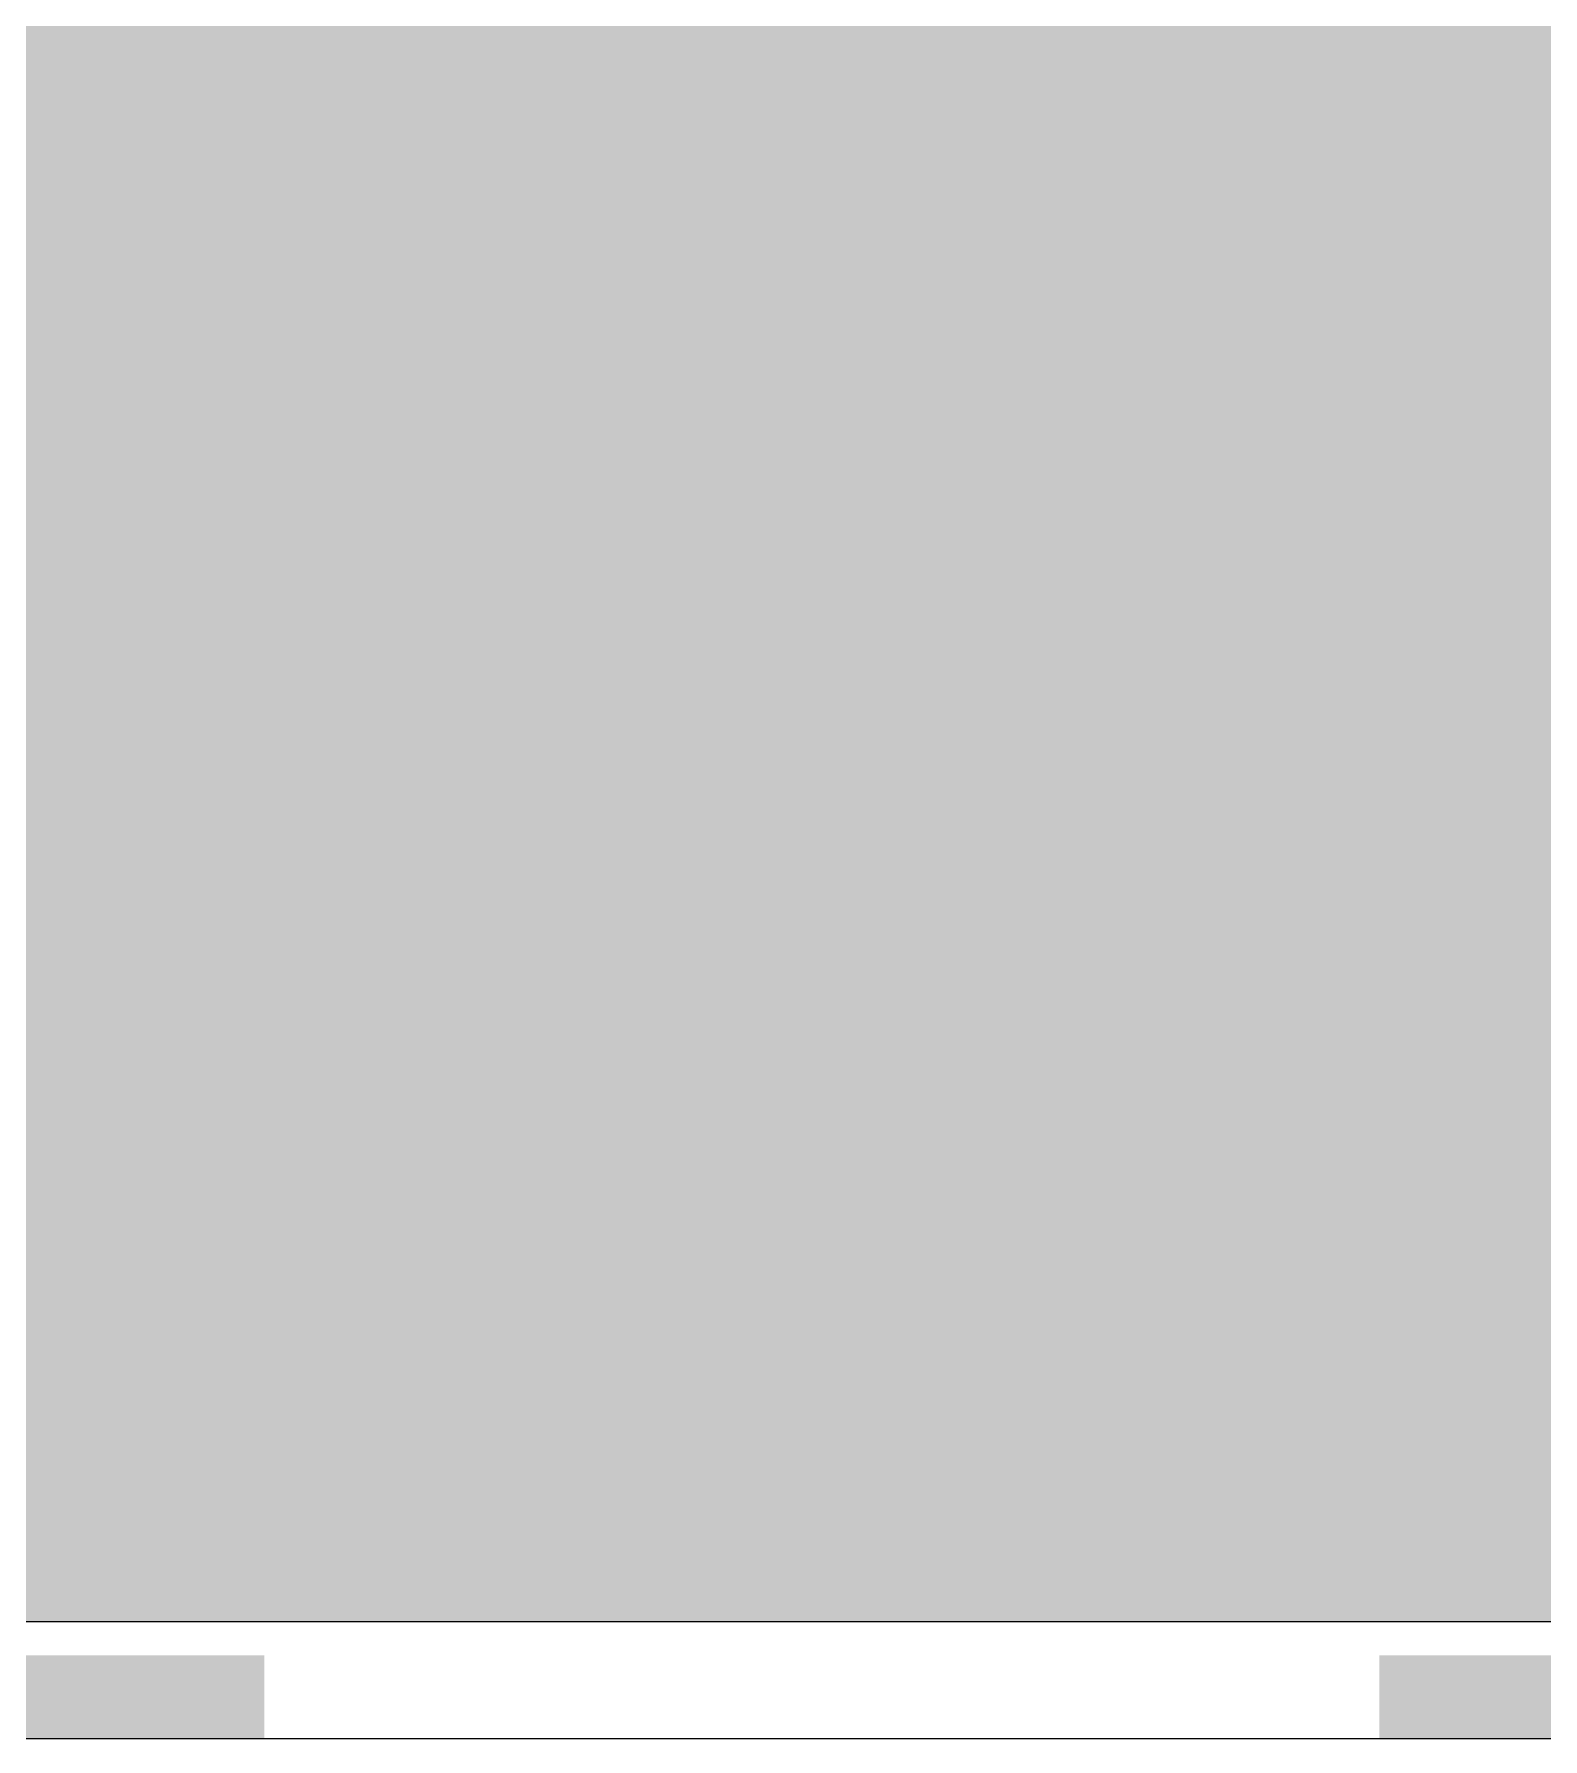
# Model space of a CAD drawing. Header units: millimetres. Extents: x 27500 to 33280, y -10980 to 420.
# Drawn here: x 28354.87 to 28381.93, y -6213 to -6182.42 of the extents above; entities that cross this region are included whole.
import ezdxf

# ---------------------------------------------------------------- set-up
doc = ezdxf.new("R2010")
doc.units = ezdxf.units.MM
for name, color, linetype, lineweight, true_color in [('CQEN_DETAIL', 7, 'Continuous', 5, 0x464d50), ('CQEN_HARDWARE', 7, 'Continuous', 5, 0x848c8f), ('CQEN_PLASTRON', 7, 'Continuous', 5, 0xd2d6d3)]:
    doc.layers.add(name, color=color, linetype=linetype, lineweight=lineweight, true_color=true_color)
doc.layers.add('LAYOUT_PARAMETERS', color=7, linetype='Continuous', plot=False)
doc.styles.add('LAYOUT_CONTACTOR_ARIAL', font='arial.ttf')
doc.styles.get("Standard").update_dxf_attribs({"font": 'arial.ttf'})

# ---------------------------------------------------------------- blocks, each defined once
blk = doc.blocks.new('SX_DYN_PLASTRON_BLANK_G001')
at = {"layer": 'CQEN_HARDWARE'}
h = blk.add_hatch(color=256, dxfattribs=at)
h.paths.add_polyline_path([(854, 11), (854, 2.1), (834, 2.1), (834, 11), (834.009, 11.235), (834.037, 11.469), (834.083, 11.7), (834.147, 11.927), (834.228, 12.148), (834.327, 12.362), (834.442, 12.567), (834.573, 12.763), (834.719, 12.948), (834.879, 13.121), (835.052, 13.281), (835.237, 13.427), (835.433, 13.558), (835.638, 13.673), (835.852, 13.772), (836.073, 13.853), (836.3, 13.917), (836.531, 13.963), (836.765, 13.991), (837, 14), (851, 14), (851.235, 13.991), (851.469, 13.963), (851.7, 13.917), (851.927, 13.853), (852.148, 13.772), (852.362, 13.673), (852.567, 13.558), (852.763, 13.427), (852.948, 13.281), (853.121, 13.121), (853.281, 12.948), (853.427, 12.763), (853.558, 12.567), (853.673, 12.362), (853.772, 12.148), (853.853, 11.927), (853.917, 11.7), (853.963, 11.469), (853.991, 11.235)])
h.paths.add_polyline_path([(844, 5.9), (844.165, 5.906), (844.329, 5.926), (844.49, 5.958), (844.649, 6.003), (844.804, 6.06), (844.953, 6.129), (845.097, 6.209), (845.234, 6.301), (845.364, 6.403), (845.485, 6.515), (845.597, 6.636), (845.699, 6.766), (845.791, 6.903), (845.871, 7.047), (845.94, 7.196), (845.997, 7.351), (846.042, 7.51), (846.074, 7.671), (846.094, 7.835), (846.1, 8), (846.094, 8.165), (846.074, 8.329), (846.042, 8.49), (845.997, 8.649), (845.94, 8.804), (845.871, 8.953), (845.791, 9.097), (845.699, 9.234), (845.597, 9.364), (845.485, 9.485), (845.364, 9.597), (845.234, 9.699), (845.097, 9.791), (844.953, 9.871), (844.804, 9.94), (844.649, 9.997), (844.49, 10.042), (844.329, 10.074), (844.165, 10.094), (844, 10.1), (843.835, 10.094), (843.671, 10.074), (843.51, 10.042), (843.351, 9.997), (843.196, 9.94), (843.047, 9.871), (842.903, 9.791), (842.766, 9.699), (842.636, 9.597), (842.515, 9.485), (842.403, 9.364), (842.301, 9.234), (842.209, 9.097), (842.129, 8.953), (842.06, 8.804), (842.003, 8.649), (841.958, 8.49), (841.926, 8.329), (841.906, 8.165), (841.9, 8), (841.906, 7.835), (841.926, 7.671), (841.958, 7.51), (842.003, 7.351), (842.06, 7.196), (842.129, 7.047), (842.209, 6.903), (842.301, 6.766), (842.403, 6.636), (842.515, 6.515), (842.636, 6.403), (842.766, 6.301), (842.903, 6.209), (843.047, 6.129), (843.196, 6.06), (843.351, 6.003), (843.51, 5.958), (843.671, 5.926), (843.835, 5.906)], flags=0)
h = blk.add_hatch(color=256, dxfattribs=at)
h.paths.add_polyline_path([(834, 2.1), (854, 2.1), (854, 11), (853.991, 11.235), (853.963, 11.469), (853.917, 11.7), (853.853, 11.927), (853.772, 12.148), (853.673, 12.362), (853.558, 12.567), (853.427, 12.763), (853.281, 12.948), (853.121, 13.121), (852.948, 13.281), (852.763, 13.427), (852.567, 13.558), (852.362, 13.673), (852.148, 13.772), (851.927, 13.853), (851.7, 13.917), (851.469, 13.963), (851.235, 13.991), (851, 14), (837, 14), (836.765, 13.991), (836.531, 13.963), (836.3, 13.917), (836.073, 13.853), (835.852, 13.772), (835.638, 13.673), (835.433, 13.558), (835.237, 13.427), (835.052, 13.281), (834.879, 13.121), (834.719, 12.948), (834.573, 12.763), (834.442, 12.567), (834.327, 12.362), (834.228, 12.148), (834.147, 11.927), (834.083, 11.7), (834.037, 11.469), (834.009, 11.235), (834, 11)])
h.paths.add_polyline_path([(844, 5.9), (843.835, 5.906), (843.671, 5.926), (843.51, 5.958), (843.351, 6.003), (843.196, 6.06), (843.047, 6.129), (842.903, 6.209), (842.766, 6.301), (842.636, 6.403), (842.515, 6.515), (842.403, 6.636), (842.301, 6.766), (842.209, 6.903), (842.129, 7.047), (842.06, 7.196), (842.003, 7.351), (841.958, 7.51), (841.926, 7.671), (841.906, 7.835), (841.9, 8), (841.906, 8.165), (841.926, 8.329), (841.958, 8.49), (842.003, 8.649), (842.06, 8.804), (842.129, 8.953), (842.209, 9.097), (842.301, 9.234), (842.403, 9.364), (842.515, 9.485), (842.636, 9.597), (842.766, 9.699), (842.903, 9.791), (843.047, 9.871), (843.196, 9.94), (843.351, 9.997), (843.51, 10.042), (843.671, 10.074), (843.835, 10.094), (844, 10.1), (844.165, 10.094), (844.329, 10.074), (844.49, 10.042), (844.649, 9.997), (844.804, 9.94), (844.953, 9.871), (845.097, 9.791), (845.234, 9.699), (845.364, 9.597), (845.485, 9.485), (845.597, 9.364), (845.699, 9.234), (845.791, 9.097), (845.871, 8.953), (845.94, 8.804), (845.997, 8.649), (846.042, 8.49), (846.074, 8.329), (846.094, 8.165), (846.1, 8), (846.094, 7.835), (846.074, 7.671), (846.042, 7.51), (845.997, 7.351), (845.94, 7.196), (845.871, 7.047), (845.791, 6.903), (845.699, 6.766), (845.597, 6.636), (845.485, 6.515), (845.364, 6.403), (845.234, 6.301), (845.097, 6.209), (844.953, 6.129), (844.804, 6.06), (844.649, 6.003), (844.49, 5.958), (844.329, 5.926), (844.165, 5.906)], flags=0)
for points in [[(833.5, 1.5), (833.5, 0), (0, 0), (0, 1.5)], [(834, 0), (833.5, 0), (833.5, 1.5), (834, 1.5)], [(854.5, 0), (854, 0), (854, 1.5), (854.5, 1.5)], [(875.879, 1.5), (875.879, 0), (854.5, 0), (854.5, 1.5)]]:
    blk.add_hatch(color=256, dxfattribs=at).paths.add_polyline_path(points)
at = {"layer": 'CQEN_PLASTRON'}
h = blk.add_hatch(color=256, dxfattribs=at)
h.paths.add_polyline_path([(2.1, 145.9), (881.9, 145.9), (881.9, 2.1), (2.1, 2.1)])
h.paths.add_polyline_path([(7.253, 76.364), (7.099, 75.785), (6.989, 75.195), (6.922, 74.599), (6.9, 74), (6.922, 73.401), (6.989, 72.805), (7.099, 72.215), (7.253, 71.636), (12.636, 66.253), (12.924, 66.171), (13.215, 66.099), (13.509, 66.038), (13.805, 65.989), (14.102, 65.95), (14.401, 65.922), (14.7, 65.906), (15, 65.9), (15.3, 65.906), (15.599, 65.922), (15.898, 65.95), (16.195, 65.989), (16.491, 66.038), (16.785, 66.099), (17.076, 66.171), (17.364, 66.253), (22.747, 71.636), (22.901, 72.215), (23.011, 72.805), (23.078, 73.401), (23.1, 74), (23.078, 74.599), (23.011, 75.195), (22.901, 75.785), (22.747, 76.364), (17.364, 81.747), (16.785, 81.901), (16.195, 82.011), (15.599, 82.078), (15, 82.1), (14.401, 82.078), (13.805, 82.011), (13.215, 81.901), (12.636, 81.747)], flags=0)
h = blk.add_hatch(color=256, dxfattribs=at)
h.paths.add_polyline_path([(881.9, 2.1), (881.9, 145.9), (2.1, 145.9), (2.1, 2.1)])
h.paths.add_polyline_path([(12.636, 66.253), (7.253, 71.636), (7.099, 72.215), (6.989, 72.805), (6.922, 73.401), (6.9, 74), (6.922, 74.599), (6.989, 75.195), (7.099, 75.785), (7.253, 76.364), (12.636, 81.747), (13.215, 81.901), (13.805, 82.011), (14.401, 82.078), (15, 82.1), (15.599, 82.078), (16.195, 82.011), (16.785, 81.901), (17.364, 81.747), (22.747, 76.364), (22.901, 75.785), (23.011, 75.195), (23.078, 74.599), (23.1, 74), (23.078, 73.401), (23.011, 72.805), (22.901, 72.215), (22.747, 71.636), (17.364, 66.253), (17.076, 66.171), (16.785, 66.099), (16.491, 66.038), (16.195, 65.989), (15.898, 65.95), (15.599, 65.922), (15.3, 65.906), (15, 65.9), (14.7, 65.906), (14.401, 65.922), (14.102, 65.95), (13.805, 65.989), (13.509, 66.038), (13.215, 66.099), (12.924, 66.171)], flags=0)
at = {"layer": 'CQEN_DETAIL'}
for p, q in [((881.9, 2.1), (2.1, 2.1)), ((884, 0), (0, 0))]:
    blk.add_line(p, q, dxfattribs=at)
blk = doc.blocks.new('*U496')
blk.add_blockref('SX_DYN_PLASTRON_BLANK_G001', (0, 0))
at = {"flags": 1}
for tag in ['WIDTH_MM', 'SOURCE_BLOCK', 'MODEL', 'HEIGHT_MM']:
    blk.add_attdef(tag, (0, 0), '', height=1, dxfattribs=at)
at = {"layer": 'LAYOUT_PARAMETERS', "style": 'LAYOUT_CONTACTOR_ARIAL', "flags": 1}
for tag in ['ARTICLE', 'VIEW', 'SOURCE', 'CABINET_SECTION_WIDTH_MM', 'ROW_PITCH_MM', 'PLASTRON_WIDTH_MM', 'PLASTRON_HEIGHT_MM', 'ROWS', 'NOTE']:
    blk.add_attdef(tag, (0, 0), '', height=1.7, dxfattribs=at)

msp = doc.modelspace()

# ---------------------------------------------------------------- block references
msp.add_blockref('*U496', (27525, -6213))

doc.saveas('drawing.dxf')
